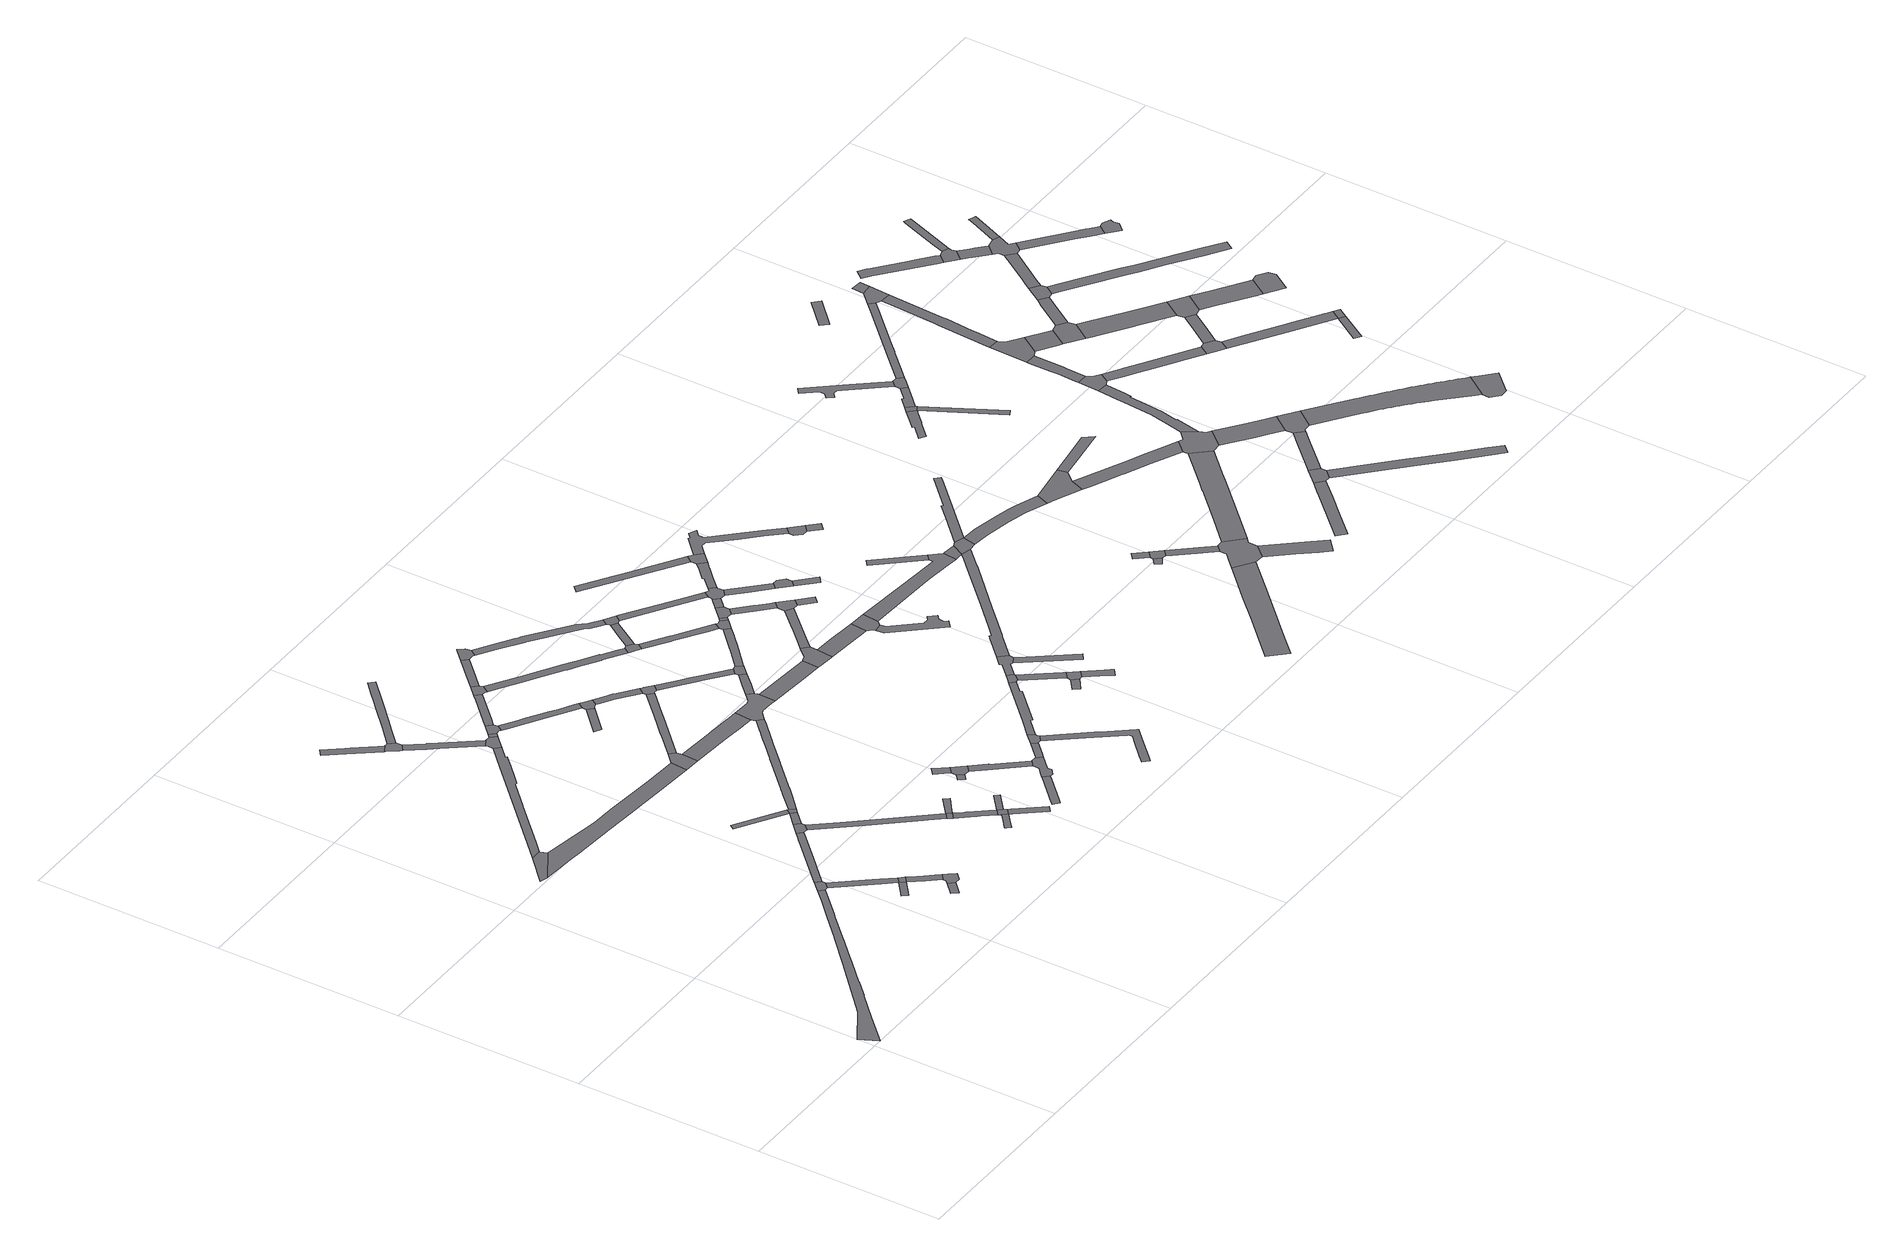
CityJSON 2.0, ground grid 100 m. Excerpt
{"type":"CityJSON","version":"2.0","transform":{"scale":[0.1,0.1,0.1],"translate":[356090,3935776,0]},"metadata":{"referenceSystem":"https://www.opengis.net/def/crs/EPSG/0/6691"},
"CityObjects":{
"road1":{"type":"Road","attributes":{"RoadStructureAttribute.sectionType":"1"},"geometry":[{"type":"MultiSurface","lod":"1","boundaries":[[[0,1,2,3,4,5,6,7,8,9,10,11,12,13,14,15,16,17,18,19,20,21,22]]]}]},
"road2":{"type":"Road","geometry":[{"type":"MultiSurface","lod":"1","boundaries":[[[23,24,25,26,27]]]}]},
"road3":{"type":"Road","geometry":[{"type":"MultiSurface","lod":"1","boundaries":[[[28,29,15,14,30,31,32,33]]]}]},
"road4":{"type":"Road","attributes":{"RoadStructureAttribute.sectionType":"1"},"geometry":[{"type":"MultiSurface","lod":"1","boundaries":[[[34,35,36,37,31,30,38,39,40]]]}]},
"road5":{"type":"Road","geometry":[{"type":"MultiSurface","lod":"1","boundaries":[[[41,42,43,39]]]}]},
"road6":{"type":"Road","geometry":[{"type":"MultiSurface","lod":"1","boundaries":[[[39,43,44,40]]]}]},
"road7":{"type":"Road","geometry":[{"type":"MultiSurface","lod":"1","boundaries":[[[45,46,47,48]]]}]},
"road8":{"type":"Road","attributes":{"RoadStructureAttribute.sectionType":"1"},"geometry":[{"type":"MultiSurface","lod":"1","boundaries":[[[49,50,51,52,53,54,55,56,44,43]]]}]},
"road9":{"type":"Road","attributes":{"RoadStructureAttribute.sectionType":"1"},"geometry":[{"type":"MultiSurface","lod":"1","boundaries":[[[32,57,58,59,60,61,62,63,64,65,33]]]}]},
"road10":{"type":"Road","attributes":{"RoadStructureAttribute.sectionType":"1"},"geometry":[{"type":"MultiSurface","lod":"1","boundaries":[[[66,67,68,69,70,71,72,26,25,73,74,75,76,77,78,79]]]}]},
"road11":{"type":"Road","geometry":[{"type":"MultiSurface","lod":"1","boundaries":[[[80,81,52,51,82,45,48,83,84]]]}]},
"road12":{"type":"Road","attributes":{"RoadStructureAttribute.sectionType":"1"},"geometry":[{"type":"MultiSurface","lod":"1","boundaries":[[[85,86,87,88,89,23,27,90,91,92,93,94,95,96,97,98,99,100]]]}]},
"road13":{"type":"Road","geometry":[{"type":"MultiSurface","lod":"1","boundaries":[[[62,61,101,102,103,104,105]]]}]},
"road14":{"type":"Road","attributes":{"RoadStructureAttribute.sectionType":"1"},"geometry":[{"type":"MultiSurface","lod":"1","boundaries":[[[106,107,108,109]]]}]},
"road15":{"type":"Road","attributes":{"RoadStructureAttribute.sectionType":"1"},"geometry":[{"type":"MultiSurface","lod":"1","boundaries":[[[110,111,112,113,114,115,116,117,118]]]}]},
"road16":{"type":"Road","attributes":{"RoadStructureAttribute.sectionType":"1"},"geometry":[{"type":"MultiSurface","lod":"1","boundaries":[[[105,104,119,109]]]}]},
"road17":{"type":"Road","geometry":[{"type":"MultiSurface","lod":"1","boundaries":[[[120,121,122,113,112,123,124,125]]]}]},
"road18":{"type":"Road","geometry":[{"type":"MultiSurface","lod":"1","boundaries":[[[126,106,109,119,127]]]}]},
"road19":{"type":"Road","attributes":{"RoadStructureAttribute.sectionType":"1"},"geometry":[{"type":"MultiSurface","lod":"1","boundaries":[[[128,129,130,131,132,133,103,102,134,135,136,137,138]]]}]},
"road20":{"type":"Road","attributes":{"RoadStructureAttribute.sectionType":"1"},"geometry":[{"type":"MultiSurface","lod":"1","boundaries":[[[139,140,141,142,143,144,145,120,125]]]}]},
"road21":{"type":"Road","geometry":[{"type":"MultiSurface","lod":"1","boundaries":[[[146,142,141,147,85,100,148,149]]]}]},
"road22":{"type":"Road","geometry":[{"type":"MultiSurface","lod":"1","boundaries":[[[128,138,150,151,152]]]}]},
"road23":{"type":"Road","attributes":{"RoadStructureAttribute.sectionType":"1"},"geometry":[{"type":"MultiSurface","lod":"1","boundaries":[[[153,154,146,149]]]}]},
"road24":{"type":"Road","attributes":{"RoadStructureAttribute.sectionType":"1"},"geometry":[{"type":"MultiSurface","lod":"1","boundaries":[[[155,156,157,158,159,160,152,151,161,162,163,164,165]]]}]},
"road25":{"type":"Road","attributes":{"RoadStructureAttribute.sectionType":"1"},"geometry":[{"type":"MultiSurface","lod":"1","boundaries":[[[166,167,168,169,170,171,172,173,174,175,122,121]]]}]},
"road26":{"type":"Road","geometry":[{"type":"MultiSurface","lod":"1","boundaries":[[[176,177,154,153,178,179,180]]]}]},
"road27":{"type":"Road","geometry":[{"type":"MultiSurface","lod":"1","boundaries":[[[181,182,183,184,185,186,187,188,128,152]]]}]},
"road28":{"type":"Road","geometry":[{"type":"MultiSurface","lod":"1","boundaries":[[[189,66,79,190,191,192]]]}]},
"road29":{"type":"Road","attributes":{"RoadStructureAttribute.sectionType":"1"},"geometry":[{"type":"MultiSurface","lod":"1","boundaries":[[[193,194,195,196,197,198,199,200,201,202,203,204,205,206,207,208,209,198,210,211,212]]]}]},
"road30":{"type":"Road","geometry":[{"type":"MultiSurface","lod":"1","boundaries":[[[213,199,198,197,214,155,165]]]}]},
"road31":{"type":"Road","geometry":[{"type":"MultiSurface","lod":"1","boundaries":[[[214,215,216,155]]]}]},
"road32":{"type":"Road","attributes":{"RoadStructureAttribute.sectionType":"1"},"geometry":[{"type":"MultiSurface","lod":"1","boundaries":[[[217,218,219,220,221,222,223,224,225,226,227,228,229,230,231,232,233,234,235,236,237,238,239,240,241,242,243,244,126,127]]]}]},
"road33":{"type":"Road","attributes":{"RoadStructureAttribute.sectionType":"1"},"geometry":[{"type":"MultiSurface","lod":"1","boundaries":[[[245,246,177,176,247,248,249]]]}]},
"road34":{"type":"Road","attributes":{"RoadStructureAttribute.sectionType":"1"},"geometry":[{"type":"MultiSurface","lod":"1","boundaries":[[[250,251,252,253,254,255,180,179,256,257,258,259,260,261]]]}]},
"road35":{"type":"Road","attributes":{"RoadStructureAttribute.sectionType":"1"},"geometry":[{"type":"MultiSurface","lod":"1","boundaries":[[[262,263,264,265]]]}]},
"road36":{"type":"Road","attributes":{"RoadStructureAttribute.sectionType":"1"},"geometry":[{"type":"MultiSurface","lod":"1","boundaries":[[[266,267,268,269,270,271,272,273,191,190,274,275,276,277,278,279,280,281]]]}]},
"road37":{"type":"Road","geometry":[{"type":"MultiSurface","lod":"1","boundaries":[[[282,283,284,285]]]}]},
"road38":{"type":"Road","attributes":{"RoadStructureAttribute.sectionType":"1"},"geometry":[{"type":"MultiSurface","lod":"1","boundaries":[[[286,287,288,289,290,291,292,293,294]]]}]},
"road39":{"type":"Road","attributes":{"RoadStructureAttribute.sectionType":"1"},"geometry":[{"type":"MultiSurface","lod":"1","boundaries":[[[295,296,297,298,299,300,301,302,303,304,189,192]]]}]},
"road40":{"type":"Road","attributes":{"RoadStructureAttribute.sectionType":"1"},"geometry":[{"type":"MultiSurface","lod":"1","boundaries":[[[305,306,307,308,309,310]]]}]},
"road41":{"type":"Road","geometry":[{"type":"MultiSurface","lod":"1","boundaries":[[[311,312,249,248,313,314,315]]]}]},
"road42":{"type":"Road","geometry":[{"type":"MultiSurface","lod":"1","boundaries":[[[310,309,285,284,316,317]]]}]},
"road43":{"type":"Road","geometry":[{"type":"MultiSurface","lod":"1","boundaries":[[[260,262,265,318,319,320,321,261]]]}]},
"road44":{"type":"Road","attributes":{"RoadStructureAttribute.sectionType":"1"},"geometry":[{"type":"MultiSurface","lod":"1","boundaries":[[[322,323,324,325,326,327,317,316]]]}]},
"road45":{"type":"Road","attributes":{"RoadStructureAttribute.sectionType":"1"},"geometry":[{"type":"MultiSurface","lod":"1","boundaries":[[[328,329,330,312,311,331,332,333,334,335]]]}]},
"road46":{"type":"Road","attributes":{"RoadStructureAttribute.sectionType":"1"},"geometry":[{"type":"MultiSurface","lod":"1","boundaries":[[[336,337,338,339,320,319,340,341,342,343,344]]]}]},
"road47":{"type":"Road","geometry":[{"type":"MultiSurface","lod":"1","boundaries":[[[293,345,346,347,348,349,350,351,352,325,324,353,354,355,294]]]}]},
"road48":{"type":"Road","geometry":[{"type":"MultiSurface","lod":"1","boundaries":[[[300,299,356,357,358,359,360,361,362,336,344]]]}]},
"road49":{"type":"Road","geometry":[{"type":"MultiSurface","lod":"1","boundaries":[[[363,230,229,364,365,366,367,368,369,370,371,372,373,374,375,266,281]]]}]},
"road50":{"type":"Road","geometry":[{"type":"MultiSurface","lod":"1","boundaries":[[[334,376,377,378,379,380,381,335]]]}]},
"road51":{"type":"Road","attributes":{"RoadStructureAttribute.sectionType":"1"},"geometry":[{"type":"MultiSurface","lod":"1","boundaries":[[[314,382,383,384,385,386,387,388,389,390,391,392,393,394,395,396,397,398,399,400,401,402,315]]]}]},
"road52":{"type":"Road","attributes":{"RoadStructureAttribute.sectionType":"1"},"geometry":[{"type":"MultiSurface","lod":"1","boundaries":[[[403,404,405,406,407,351,350]]]}]},
"road53":{"type":"Road","geometry":[{"type":"MultiSurface","lod":"1","boundaries":[[[408,405,404,409,410,411,412]]]}]},
"road54":{"type":"Road","attributes":{"RoadStructureAttribute.sectionType":"1"},"geometry":[{"type":"MultiSurface","lod":"1","boundaries":[[[413,414,415,360,359,416,417,418,419,420]]]}]},
"road55":{"type":"Road","attributes":{"RoadStructureAttribute.sectionType":"1"},"geometry":[{"type":"MultiSurface","lod":"1","boundaries":[[[371,421,422,423,424,372]]]}]},
"road56":{"type":"Road","attributes":{"RoadStructureAttribute.sectionType":"1"},"geometry":[{"type":"MultiSurface","lod":"1","boundaries":[[[409,425,426,427,428,429,430,431,432,433,434,435,436,437,438,439,410]]]}]},
"road57":{"type":"Road","attributes":{"RoadStructureAttribute.sectionType":"1"},"geometry":[{"type":"MultiSurface","lod":"1","boundaries":[[[440,369,368,441,442]]]}]},
"road58":{"type":"Road","attributes":{"RoadStructureAttribute.sectionType":"1"},"geometry":[{"type":"MultiSurface","lod":"1","boundaries":[[[443,444,445,446,447,448,449,450,451,378,377,452,453,454,455,456,457,458,459,460]]]}]},
"road59":{"type":"Road","geometry":[{"type":"MultiSurface","lod":"1","boundaries":[[[419,461,423,422,462,463,420]]]}]},
"road60":{"type":"Road","geometry":[{"type":"MultiSurface","lod":"1","boundaries":[[[464,392,391,465,466,467,468,469]]]}]},
"road61":{"type":"Road","attributes":{"RoadStructureAttribute.sectionType":"1"},"geometry":[{"type":"MultiSurface","lod":"1","boundaries":[[[470,408,412,471,472,473,474,475,476]]]}]},
"road62":{"type":"Road","attributes":{"RoadStructureAttribute.sectionType":"1"},"geometry":[{"type":"MultiSurface","lod":"1","boundaries":[[[477,478,479,480,481,464,469]]]}]},
"road63":{"type":"Road","attributes":{"RoadStructureAttribute.sectionType":"1"},"geometry":[{"type":"MultiSurface","lod":"1","boundaries":[[[482,483,484,485,463,462,486,487,488,489,490,491,492]]]}]},
"road64":{"type":"Road","attributes":{"RoadStructureAttribute.sectionType":"1"},"geometry":[{"type":"MultiSurface","lod":"1","boundaries":[[[493,494,495,496,468,467,497,498,499,500]]]}]},
"road65":{"type":"Road","geometry":[{"type":"MultiSurface","lod":"1","boundaries":[[[501,502,503,504,505,440,442,506,507,508]]]}]},
"road66":{"type":"Road","geometry":[{"type":"MultiSurface","lod":"1","boundaries":[[[443,460,509,480,479,510,511]]]}]},
"road67":{"type":"Road","geometry":[{"type":"MultiSurface","lod":"1","boundaries":[[[475,512,513,514,515,516,517,518,476]]]}]},
"road68":{"type":"Road","geometry":[{"type":"MultiSurface","lod":"1","boundaries":[[[519,520,521,522]]]}]},
"road69":{"type":"Road","geometry":[{"type":"MultiSurface","lod":"1","boundaries":[[[491,523,524,525,526,493,500,492]]]}]},
"road70":{"type":"Road","attributes":{"RoadStructureAttribute.sectionType":"1"},"geometry":[{"type":"MultiSurface","lod":"1","boundaries":[[[527,528,529,515,514]]]}]},
"road71":{"type":"Road","attributes":{"RoadStructureAttribute.sectionType":"1"},"geometry":[{"type":"MultiSurface","lod":"1","boundaries":[[[530,531,532,533,534,501,508]]]}]},
"road72":{"type":"Road","attributes":{"RoadStructureAttribute.sectionType":"1"},"geometry":[{"type":"MultiSurface","lod":"1","boundaries":[[[535,525,524,536]]]}]},
"road73":{"type":"Road","geometry":[{"type":"MultiSurface","lod":"1","boundaries":[[[537,538,539,540,541,542,517,516,543,544,545,546,547,548,549,550]]]}]},
"road74":{"type":"Road","attributes":{"RoadStructureAttribute.sectionType":"1"},"geometry":[{"type":"MultiSurface","lod":"1","boundaries":[[[510,551,552,553,554,555,556,557,558,511]]]}]},
"road75":{"type":"Road","attributes":{"RoadStructureAttribute.sectionType":"1"},"geometry":[{"type":"MultiSurface","lod":"1","boundaries":[[[559,560,561,503,502,562,563,564,565]]]}]},
"road76":{"type":"Road","geometry":[{"type":"MultiSurface","lod":"1","boundaries":[[[566,567,528,527,519,522]]]}]},
"road77":{"type":"Road","geometry":[{"type":"MultiSurface","lod":"1","boundaries":[[[568,569,570,571,572,535,536]]]}]},
"road78":{"type":"Road","attributes":{"RoadStructureAttribute.sectionType":"1"},"geometry":[{"type":"MultiSurface","lod":"1","boundaries":[[[566,573,574,575,576,577,567]]]}]},
"road79":{"type":"Road","attributes":{"RoadStructureAttribute.sectionType":"1"},"geometry":[{"type":"MultiSurface","lod":"1","boundaries":[[[572,571,578,579]]]}]},
"road80":{"type":"Road","attributes":{"RoadStructureAttribute.sectionType":"1"},"geometry":[{"type":"MultiSurface","lod":"1","boundaries":[[[580,581,582,537,550]]]}]},
"road81":{"type":"Road","attributes":{"RoadStructureAttribute.sectionType":"1"},"geometry":[{"type":"MultiSurface","lod":"1","boundaries":[[[569,583,584,585,586,587,588,570]]]}]},
"road82":{"type":"Road","geometry":[{"type":"MultiSurface","lod":"1","boundaries":[[[532,589,590,591,592,593,594,533]]]}]},
"road83":{"type":"Road","geometry":[{"type":"MultiSurface","lod":"1","boundaries":[[[595,555,554,596,579,578,597,598,599,600,601]]]}]},
"road84":{"type":"Road","attributes":{"RoadStructureAttribute.sectionType":"1"},"geometry":[{"type":"MultiSurface","lod":"1","boundaries":[[[602,603,604,605,606,607,608,609,610,611,591,590]]]}]},
"road85":{"type":"Road","geometry":[{"type":"MultiSurface","lod":"1","boundaries":[[[564,612,613,585,584,565]]]}]},
"road86":{"type":"Road","attributes":{"RoadStructureAttribute.sectionType":"1"},"geometry":[{"type":"MultiSurface","lod":"1","boundaries":[[[614,615,616,617,618,619]]]}]},
"road87":{"type":"Road","attributes":{"RoadStructureAttribute.sectionType":"1"},"geometry":[{"type":"MultiSurface","lod":"1","boundaries":[[[620,621,613,612]]]}]},
"road88":{"type":"Road","attributes":{"RoadStructureAttribute.sectionType":"1"},"geometry":[{"type":"MultiSurface","lod":"1","boundaries":[[[622,623,624,625,626,627,598,597]]]}]},
"road89":{"type":"Road","attributes":{"RoadStructureAttribute.sectionType":"1"},"geometry":[{"type":"MultiSurface","lod":"1","boundaries":[[[600,628,629,630,631,632,633,634,635,601]]]}]},
"road90":{"type":"Road","attributes":{"RoadStructureAttribute.sectionType":"1"},"geometry":[{"type":"MultiSurface","lod":"1","boundaries":[[[624,636,637,638,639,625]]]}]},
"road91":{"type":"Road","attributes":{"RoadStructureAttribute.sectionType":"1"},"geometry":[{"type":"MultiSurface","lod":"1","boundaries":[[[640,641,637,636]]]}]},
"road92":{"type":"Road","geometry":[{"type":"MultiSurface","lod":"1","boundaries":[[[642,643,614,619,644,632,631]]]}]},
"road93":{"type":"Road","attributes":{"RoadStructureAttribute.sectionType":"1"},"geometry":[{"type":"MultiSurface","lod":"1","boundaries":[[[645,646,647,648,649,650,651,652,539,538,653,654,655,656,657,658,659,660,661,662]]]}]},
"road94":{"type":"Road","attributes":{"RoadStructureAttribute.sectionType":"1"},"geometry":[{"type":"MultiSurface","lod":"1","boundaries":[[[663,664,665,666,667,668,669,670,593,592,671,672]]]}]},
"road95":{"type":"Road","attributes":{"RoadStructureAttribute.sectionType":"1"},"geometry":[{"type":"MultiSurface","lod":"1","boundaries":[[[673,674,675,676,677,678,679,680,681,682,643,642,683,684,685,686,687]]]}]},
"road96":{"type":"Road","attributes":{"RoadStructureAttribute.sectionType":"1"},"geometry":[{"type":"MultiSurface","lod":"1","boundaries":[[[665,688,689,666]]]}]},
"road97":{"type":"Road","attributes":{"RoadStructureAttribute.sectionType":"1"},"geometry":[{"type":"MultiSurface","lod":"1","boundaries":[[[690,691,692,693,694,695,696,697,698,699,700,701,702]]]}]},
"road98":{"type":"Road","attributes":{"RoadStructureAttribute.sectionType":"1"},"geometry":[{"type":"MultiSurface","lod":"1","boundaries":[[[703,704,673,687,705,706]]]}]},
"road99":{"type":"Road","geometry":[{"type":"MultiSurface","lod":"1","boundaries":[[[707,708,664,663,709,662]]]}]},
"road100":{"type":"Road","attributes":{"RoadStructureAttribute.sectionType":"1"},"geometry":[{"type":"MultiSurface","lod":"1","boundaries":[[[710,711,704,703]]]}]},
"road101":{"type":"Road","geometry":[{"type":"MultiSurface","lod":"1","boundaries":[[[712,707,662,661,713,714]]]}]},
"road102":{"type":"Road","geometry":[{"type":"MultiSurface","lod":"1","boundaries":[[[715,716,717,718]]]}]},
"road103":{"type":"Road","attributes":{"RoadStructureAttribute.sectionType":"1"},"geometry":[{"type":"MultiSurface","lod":"1","boundaries":[[[719,720,721,722]]]}]},
"road104":{"type":"Road","geometry":[{"type":"MultiSurface","lod":"1","boundaries":[[[723,722,721,715,718,724]]]}]},
"road105":{"type":"Road","attributes":{"RoadStructureAttribute.sectionType":"1"},"geometry":[{"type":"MultiSurface","lod":"1","boundaries":[[[713,725,726,727,728,729,730,731,732,733,734,735,736,714]]]}]},
"road106":{"type":"Road","attributes":{"RoadStructureAttribute.sectionType":"1"},"geometry":[{"type":"MultiSurface","lod":"1","boundaries":[[[737,738,723,724,739,740]]]}]},
"road107":{"type":"Road","attributes":{"RoadStructureAttribute.sectionType":"1"},"geometry":[{"type":"MultiSurface","lod":"1","boundaries":[[[741,742,743,744,745,746,747,712,714]]]}]},
"road108":{"type":"Road","geometry":[{"type":"MultiSurface","lod":"1","boundaries":[[[748,749,695,694,750,751,752,753,754,737,740]]]}]},
"road109":{"type":"Road","attributes":{"RoadStructureAttribute.sectionType":"1"},"geometry":[{"type":"MultiSurface","lod":"1","boundaries":[[[755,756,757,758,759,760,751,750]]]}]},
"road110":{"type":"Road","geometry":[{"type":"MultiSurface","lod":"1","boundaries":[[[761,762,763,731,730,764,765,766,767,768]]]}]},
"road111":{"type":"Road","attributes":{"RoadStructureAttribute.sectionType":"1"},"geometry":[{"type":"MultiSurface","lod":"1","boundaries":[[[769,770,771,772,773,774,754,753,775,776,777,778,779,780,781,782]]]}]},
"road112":{"type":"Road","attributes":{"RoadStructureAttribute.sectionType":"1"},"geometry":[{"type":"MultiSurface","lod":"1","boundaries":[[[783,784,785,786,787,788,789,790,791,792]]]}]},
"road113":{"type":"Road","attributes":{"RoadStructureAttribute.sectionType":"1"},"geometry":[{"type":"MultiSurface","lod":"1","boundaries":[[[793,794,795,796,797,798,799,800,801,802,803,768,767]]]}]},
"road114":{"type":"Road","attributes":{"RoadStructureAttribute.sectionType":"1"},"geometry":[{"type":"MultiSurface","lod":"1","boundaries":[[[761,804,805,806,807,762]]]}]},
"road115":{"type":"Road","attributes":{"RoadStructureAttribute.sectionType":"1"},"geometry":[{"type":"MultiSurface","lod":"1","boundaries":[[[808,809,810,811,812,813,814,815,816,817,818,819,808,820,821,822,823,824]]]}]},
"road116":{"type":"Road","geometry":[{"type":"MultiSurface","lod":"1","boundaries":[[[825,826,809,808,824]]]}]},
"road117":{"type":"Road","geometry":[{"type":"MultiSurface","lod":"1","boundaries":[[[827,828,787,786,829,830,831,832]]]}]},
"road118":{"type":"Road","attributes":{"RoadStructureAttribute.sectionType":"1"},"geometry":[{"type":"MultiSurface","lod":"1","boundaries":[[[833,834,835,836,837,838,839,840,841,842,843,844,845,846]]]}]},
"road119":{"type":"Road","attributes":{"RoadStructureAttribute.sectionType":"1"},"geometry":[{"type":"MultiSurface","lod":"1","boundaries":[[[847,848,849,826,825,850,851,852]]]}]},
"road120":{"type":"Road","geometry":[{"type":"MultiSurface","lod":"1","boundaries":[[[781,853,854,855,856,857,858,800,799,782]]]}]},
"road121":{"type":"Road","geometry":[{"type":"MultiSurface","lod":"1","boundaries":[[[859,833,846,852,851,860,861]]]}]},
"road122":{"type":"Road","attributes":{"RoadStructureAttribute.sectionType":"1"},"geometry":[{"type":"MultiSurface","lod":"1","boundaries":[[[862,863,864,865,866,867,827,832]]]}]},
"road123":{"type":"Road","attributes":{"RoadStructureAttribute.sectionType":"1"},"geometry":[{"type":"MultiSurface","lod":"1","boundaries":[[[868,869,870,871,872,873,874,875,876,877,878,879,880,830,829]]]}]},
"road124":{"type":"Road","attributes":{"RoadStructureAttribute.sectionType":"1"},"geometry":[{"type":"MultiSurface","lod":"1","boundaries":[[[881,882,854,853,883,884,885,886,887]]]}]},
"road125":{"type":"Road","attributes":{"RoadStructureAttribute.sectionType":"1"},"geometry":[{"type":"MultiSurface","lod":"1","boundaries":[[[856,888,889,890,891,892,893,894,895,896,897,898,899,900,901,902,903,857]]]}]},
"road126":{"type":"Road","geometry":[{"type":"MultiSurface","lod":"1","boundaries":[[[887,886,865,864,904,905,906]]]}]},
"road127":{"type":"Road","geometry":[{"type":"MultiSurface","lod":"1","boundaries":[[[907,908,909,895,894,910,911]]]}]},
"road128":{"type":"Road","attributes":{"RoadStructureAttribute.sectionType":"1"},"geometry":[{"type":"MultiSurface","lod":"1","boundaries":[[[912,913,914,915,909,908,916,917,918,919,920]]]}]},
"road129":{"type":"Road","attributes":{"RoadStructureAttribute.sectionType":"1"},"geometry":[{"type":"MultiSurface","lod":"1","boundaries":[[[921,922,923,924,925,926,927,928,929,930,931,932,859,861]]]}]},
"road130":{"type":"Road","geometry":[{"type":"MultiSurface","lod":"1","boundaries":[[[933,934,935,936,920,919,937,938]]]}]},
"road131":{"type":"Road","attributes":{"RoadStructureAttribute.sectionType":"1"},"geometry":[{"type":"MultiSurface","lod":"1","boundaries":[[[939,940,941,942]]]}]},
"road132":{"type":"Road","attributes":{"RoadStructureAttribute.sectionType":"1"},"geometry":[{"type":"MultiSurface","lod":"1","boundaries":[[[943,944,945,946,947,948,949,950,951,952,953,954,955,911,910]]]}]},
"road133":{"type":"Road","attributes":{"RoadStructureAttribute.sectionType":"1"},"geometry":[{"type":"MultiSurface","lod":"1","boundaries":[[[905,956,957,958,959,960,961,962,963,964,965,966,967,968,969,970,971,972,973,974,975,976,977,978,979,980,981,982,983,984,985,986,987,988,989,990,991,992,993,994,995,996,997,998,999,1000,1001,1002,1003,1004,1005,1006,1007,906]]]}]},
"road134":{"type":"Road","attributes":{"RoadStructureAttribute.sectionType":"1"},"geometry":[{"type":"MultiSurface","lod":"1","boundaries":[[[937,1008,1009,1010,1011,938]]]}]},
"road135":{"type":"Road","attributes":{"RoadStructureAttribute.sectionType":"1"},"geometry":[{"type":"MultiSurface","lod":"1","boundaries":[[[1012,1013,1014,1015,935,934,1016,1017,1018,1019,1020,1021]]]}]},
"road136":{"type":"Road","geometry":[{"type":"MultiSurface","lod":"1","boundaries":[[[1022,1023,1024,1025,1010,1009]]]}]},
"road137":{"type":"Road","geometry":[{"type":"MultiSurface","lod":"1","boundaries":[[[1020,1026,1027,1028,1029,928,927,1021]]]}]},
"road138":{"type":"Road","geometry":[{"type":"MultiSurface","lod":"1","boundaries":[[[1030,1031,949,948,1032,1033,1034]]]}]},
"road139":{"type":"Road","attributes":{"RoadStructureAttribute.sectionType":"1"},"geometry":[{"type":"MultiSurface","lod":"1","boundaries":[[[1035,1028,1027,1036]]]}]},
"road140":{"type":"Road","attributes":{"RoadStructureAttribute.sectionType":"1"},"geometry":[{"type":"MultiSurface","lod":"1","boundaries":[[[1037,1038,1039,1025,1024,1040,1041]]]}]},
"road141":{"type":"Road","geometry":[{"type":"MultiSurface","lod":"1","boundaries":[[[1042,1043,1044,1045,1046,977,976,1047]]]}]},
"road142":{"type":"Road","attributes":{"RoadStructureAttribute.sectionType":"1"},"geometry":[{"type":"MultiSurface","lod":"1","boundaries":[[[1022,1048,1049,1050,1051,1052,1053,1054,1055,1056,1023]]]}]},
"road143":{"type":"Road","attributes":{"RoadStructureAttribute.sectionType":"1"},"geometry":[{"type":"MultiSurface","lod":"1","boundaries":[[[1057,1031,1030,1058,1059,1060]]]}]},
"road144":{"type":"Road","geometry":[{"type":"MultiSurface","lod":"1","boundaries":[[[1061,1062,1063,1064,1065,1037,1041]]]}]},
"road145":{"type":"Road","attributes":{"RoadStructureAttribute.sectionType":"1"},"geometry":[{"type":"MultiSurface","lod":"1","boundaries":[[[1066,1067,1068,1069,1070,1071,1072,1073,1074,1075,1076,1077]]]}]},
"road146":{"type":"Road","attributes":{"RoadStructureAttribute.sectionType":"1"},"geometry":[{"type":"MultiSurface","lod":"1","boundaries":[[[1078,1079,1080,1081,1082,1083,1084,1034,1033,1085,1086,1087,1088,1089,1090]]]}]},
"road147":{"type":"Road","geometry":[{"type":"MultiSurface","lod":"1","boundaries":[[[1060,1059,1091,1092,1053,1052]]]}]},
"road148":{"type":"Road","attributes":{"RoadStructureAttribute.sectionType":"1"},"geometry":[{"type":"MultiSurface","lod":"1","boundaries":[[[1093,1094,1095,1090]]]}]},
"road149":{"type":"Road","attributes":{"RoadStructureAttribute.sectionType":"1"},"geometry":[{"type":"MultiSurface","lod":"1","boundaries":[[[1063,1096,1097,1098,1099,1100,1101,1102,1103,1104,1064]]]}]},
"road150":{"type":"Road","geometry":[{"type":"MultiSurface","lod":"1","boundaries":[[[1105,1106,1107,1108,1070,1069,1109]]]}]},
"road151":{"type":"Road","attributes":{"RoadStructureAttribute.sectionType":"1"},"geometry":[{"type":"MultiSurface","lod":"1","boundaries":[[[1110,1111,1112,1113,1114,1115,1116,1105,1109]]]}]},
"road152":{"type":"Road","attributes":{"RoadStructureAttribute.sectionType":"1"},"geometry":[{"type":"MultiSurface","lod":"1","boundaries":[[[1117,1118,1119,1120,1121,1122,1123,1124,1092,1091]]]}]},
"road153":{"type":"Road","geometry":[{"type":"MultiSurface","lod":"1","boundaries":[[[1095,1125,1078,1090]]]}]},
"road154":{"type":"Road","geometry":[{"type":"MultiSurface","lod":"1","boundaries":[[[1099,1126,1127,1128,1129,1130,1113,1112,1131,1100]]]}]},
"road155":{"type":"Road","attributes":{"RoadStructureAttribute.sectionType":"1"},"geometry":[{"type":"MultiSurface","lod":"1","boundaries":[[[1107,1132,1133,1134,1135,1136,1137,1108]]]}]},
"road156":{"type":"Road","attributes":{"RoadStructureAttribute.sectionType":"1"},"geometry":[{"type":"MultiSurface","lod":"1","boundaries":[[[1138,1139,1140,1141,1142,1143,1062,1061,1144,1145,1146,1147,1148,1149,1150]]]}]},
"road157":{"type":"Road","geometry":[{"type":"MultiSurface","lod":"1","boundaries":[[[1151,1152,1121,1120,1153,1154]]]}]},
"road158":{"type":"Road","attributes":{"RoadStructureAttribute.sectionType":"1"},"geometry":[{"type":"MultiSurface","lod":"1","boundaries":[[[1155,1156,1157,1158,1130,1129]]]}]},
"road159":{"type":"Road","attributes":{"RoadStructureAttribute.sectionType":"1"},"geometry":[{"type":"MultiSurface","lod":"1","boundaries":[[[1126,1159,1160,1161,1162,1163,1164,1165,1166,1167,1168,1169,1127]]]}]},
"road160":{"type":"Road","geometry":[{"type":"MultiSurface","lod":"1","boundaries":[[[1170,1164,1163,1171,1172,1173,1174,1175,1176,1177]]]}]}
},
"vertices":[
[52,1,0],[182,132,0],[314,262,0],[315,260,0],[361,306,0],[394,338,0],[392,339,0],[508,455,0],[561,507,0],[626,572,0],[648,595,0],[771,717,0],[785,730,0],[786,729,0],[925,868,0],[898,894,0],[844,837,0],[746,743,0],[632,630,0],[631,629,0],[477,484,0],[187,215,0],[3,99,0],
[400,2154,0],[264,2025,0],[303,2012,0],[472,2118,0],[459,2156,0],
[936,933,0],[904,900,0],[945,870,0],[973,899,0],[974,919,0],[949,945,0],
[1138,701,0],[1116,728,0],[1054,802,0],[1014,851,0],[1107,676,0],[1160,613,0],[1190,638,0],
[1077,544,0],[1098,518,0],[1182,586,0],
[1213,611,0],
[1276,418,0],[1217,361,0],[1244,331,0],[1304,389,0],
[1239,516,0],[1276,472,0],[1292,452,0],[1323,477,0],[1312,491,0],[1304,501,0],[1271,541,0],[1226,595,0],
[1113,1056,0],[1127,1070,0],[1251,1196,0],[1252,1196,0],[1258,1202,0],[1233,1228,0],[1208,1204,0],[1197,1193,0],[1169,1165,0],
[1389,2022,0],[1292,2029,0],[1196,2035,0],[954,2056,0],[926,2059,0],[798,2067,0],[499,2114,0],[483,1999,0],[556,1993,0],[787,1977,0],[897,1968,0],[1186,1945,0],[1333,1935,0],[1383,1931,0],
[1356,439,0],[1342,455,0],[1291,432,0],[1334,388,0],[1371,422,0],
[1036,2783,0],[929,2677,0],[867,2616,0],[698,2449,0],[520,2273,0],[512,2208,0],[727,2421,0],[729,2423,0],[852,2544,0],[861,2539,0],[904,2582,0],[964,2641,0],[1006,2683,0],[1015,2692,0],[1006,2697,0],[1064,2755,0],
[1280,1201,0],[1283,1198,0],[1309,1229,0],[1311,1251,0],[1285,1278,0],
[1366,1366,0],[1120,1520,0],[1104,1495,0],[1350,1340,0],
[654,3305,0],[656,3302,0],[741,3197,0],[781,3220,0],[761,3245,0],[680,3346,0],[664,3365,0],[589,3459,0],[554,3431,0],
[1375,1313,0],
[829,3158,0],[827,3190,0],[800,3219,0],[745,3192,0],[785,3141,0],[794,3130,0],
[1373,1361,0],[1396,1332,0],
[1742,726,0],[1672,809,0],[1548,952,0],[1492,1017,0],[1419,1101,0],[1333,1201,0],[1461,990,0],[1533,908,0],[1642,783,0],[1655,768,0],[1711,700,0],
[863,3041,0],[901,2993,0],[1032,2826,0],[1072,2849,0],[937,3021,0],[902,3065,0],[900,3067,0],
[1101,2847,0],[1040,2817,0],[1112,2801,0],[1130,2819,0],
[1721,688,0],[1731,676,0],[1762,702,0],
[1147,2836,0],[1119,2864,0],
[1895,541,0],[1830,620,0],[1804,652,0],[1802,654,0],[1797,659,0],[1769,693,0],[1799,595,0],[1801,592,0],[1803,590,0],[1814,577,0],[1864,516,0],
[907,3265,0],[921,3278,0],[1041,3392,0],[1094,3442,0],[1188,3533,0],[1161,3561,0],[1100,3503,0],[1051,3457,0],[1013,3421,0],[894,3306,0],
[1195,2884,0],[1167,2912,0],[1167,2838,0],[1179,2830,0],[1200,2864,0],
[1783,718,0],[1803,733,0],[1805,735,0],[1856,775,0],[1833,802,0],[1805,778,0],[1803,777,0],[1774,752,0],
[1442,2074,0],[1470,1926,0],[1476,2016,0],[1470,2046,0],
[2053,351,0],[2009,404,0],[1939,488,0],[1932,496,0],[1928,502,0],[1897,476,0],[1877,501,0],[1862,489,0],[1838,469,0],[1801,438,0],[1799,436,0],[1795,432,0],[1799,428,0],[1801,425,0],[1816,407,0],[1847,434,0],[1892,472,0],[1908,463,0],[1909,462,0],[2023,325,0],
[1874,504,0],[1915,518,0],
[2006,594,0],[1987,616,0],
[1473,1406,0],[1507,1438,0],[1524,1455,0],[1534,1465,0],[1662,1593,0],[1666,1596,0],[1773,1702,0],[1802,1731,0],[1808,1737,0],[1814,1743,0],[1817,1745,0],[1890,1818,0],[1916,1844,0],[1888,1872,0],[1862,1846,0],[1829,1814,0],[1817,1802,0],[1815,1800,0],[1780,1765,0],[1745,1730,0],[1671,1658,0],[1666,1653,0],[1638,1625,0],[1517,1504,0],[1496,1484,0],[1490,1478,0],[1479,1467,0],[1459,1448,0],
[1319,3062,0],[1196,2941,0],[1224,2912,0],[1374,3061,0],[1345,3089,0],
[1538,2653,0],[1466,2697,0],[1419,2727,0],[1397,2741,0],[1323,2787,0],[1289,2808,0],[1204,2814,0],[1376,2707,0],[1438,2668,0],[1517,2619,0],[1533,2608,0],[1555,2642,0],
[1536,2588,0],[1403,2461,0],[1441,2440,0],[1564,2559,0],
[1886,1987,0],[1819,1992,0],[1817,1992,0],[1774,1995,0],[1688,2001,0],[1684,2001,0],[1680,2002,0],[1515,2014,0],[1504,1923,0],[1683,1912,0],[1684,1912,0],[1816,1901,0],[1818,1901,0],[1825,1900,0],[1856,1898,0],[1880,1896,0],
[1998,825,0],[2024,795,0],[2054,820,0],[2028,850,0],
[2230,505,0],[2189,465,0],[2085,361,0],[2074,349,0],[2102,321,0],[2121,340,0],[2240,458,0],[2258,477,0],[2231,506,0],
[1601,2176,0],[1641,2216,0],[1673,2247,0],[1701,2275,0],[1814,2388,0],[1786,2416,0],[1663,2293,0],[1613,2245,0],[1561,2193,0],[1551,2183,0],
[2039,939,0],[2008,976,0],[1974,946,0],[2007,908,0],[2030,880,0],[2064,910,0],
[1422,3109,0],[1393,3138,0],[1394,3057,0],[1403,3052,0],[1427,3090,0],
[2084,818,0],[2118,847,0],
[1572,2568,0],[1592,2571,0],[1614,2605,0],[1591,2619,0],
[2140,752,0],[2141,753,0],[2282,589,0],[2314,616,0],[2183,769,0],[2184,770,0],
[1491,3237,0],[1482,3228,0],[1408,3153,0],[1424,3112,0],[1513,3201,0],[1521,3208,0],[1575,3264,0],[1547,3293,0],
[1810,2468,0],[1709,2545,0],[1703,2550,0],[1678,2565,0],[1603,2564,0],[1658,2530,0],[1671,2522,0],[1681,2516,0],[1785,2436,0],
[2275,475,0],[2305,500,0],[2305,501,0],[2305,504,0],[2306,524,0],[2370,588,0],[2345,614,0],[2344,615,0],[2284,585,0],[2283,555,0],[2250,524,0],
[1821,2394,0],[1822,2394,0],[1824,2394,0],[1841,2394,0],[1867,2425,0],[1825,2457,0],[1823,2458,0],
[1884,1884,0],[1955,1882,0],[1965,1886,0],[1974,1889,0],[2027,1885,0],[2067,1882,0],[2074,1973,0],[2072,1980,0],[2066,1996,0],[2037,2025,0],[1999,1987,0],[1980,1980,0],[1887,1987,0],
[1606,3264,0],[1615,3258,0],[1640,3295,0],[1637,3324,0],[1609,3354,0],[1601,3346,0],
[1464,3014,0],[1568,2949,0],[1605,2925,0],[1748,2836,0],[1754,2832,0],[1827,2787,0],[1829,2785,0],[1904,2738,0],[1906,2741,0],[2021,2667,0],[2042,2701,0],[2013,2719,0],[1936,2769,0],[1937,2771,0],[1829,2838,0],[1827,2839,0],[1809,2851,0],[1778,2871,0],[1622,2968,0],[1592,2987,0],[1435,3085,0],
[2390,607,0],[2452,669,0],[2427,695,0],[2364,633,0],[2349,617,0],
[2477,745,0],[2470,668,0],[2502,694,0],[2497,700,0],[2499,715,0],
[2045,2288,0],[2013,2313,0],[1954,2357,0],[1923,2331,0],[1996,2275,0],[2021,2256,0],[2149,2158,0],[2178,2186,0],
[2119,2049,0],[2178,2110,0],[2150,2138,0],[2090,2078,0],
[2490,644,0],[2627,474,0],[2727,351,0],[2732,345,0],[2731,325,0],[2704,298,0],[2620,215,0],[2585,180,0],[2613,152,0],[2639,177,0],[2737,275,0],[2795,332,0],[2790,338,0],[2704,444,0],[2666,492,0],
[2408,1947,0],[2287,1865,0],[2401,1856,0],
[2178,2910,0],[2115,2951,0],[2079,2992,0],[1998,3052,0],[1862,3152,0],[1843,3164,0],[1833,3170,0],[1831,3172,0],[1727,3239,0],[1710,3196,0],[1831,3118,0],[1833,3117,0],[1836,3115,0],[1882,3081,0],[2068,2944,0],[2087,2922,0],[2125,2897,0],[2157,2877,0],
[2149,2156,0],[2224,2156,0],[2198,2188,0],
[2062,2704,0],[2028,2662,0],[2048,2649,0],[2080,2629,0],[2102,2663,0],[2096,2682,0],
[2558,824,0],[2582,798,0],[2590,788,0],[2756,953,0],[2749,962,0],[2804,1016,0],[2778,1042,0],
[2150,2766,0],[2186,2823,0],[2195,2835,0],[2160,2855,0],[2117,2789,0],
[2382,2362,0],[2322,2303,0],[2288,2271,0],[2199,2189,0],[2228,2161,0],[2318,2244,0],[2349,2273,0],[2390,2313,0],[2400,2323,0],[2444,2367,0],[2416,2395,0],
[2434,2449,0],[2362,2495,0],[2243,2572,0],[2239,2574,0],[2206,2548,0],[2217,2541,0],[2370,2442,0],[2412,2415,0],
[2516,1938,0],[2518,1978,0],[2485,2010,0],[2436,1958,0],[2412,1949,0],[2411,1855,0],[2504,1848,0],[2509,1848,0],
[2161,2857,0],[2214,2840,0],[2236,2873,0],
[2806,1016,0],[2811,1021,0],[2818,1019,0],[2849,1051,0],[2849,1058,0],[2822,1085,0],[2799,1062,0],
[2957,813,0],[2896,765,0],[2919,734,0],[2984,782,0],
[2489,2411,0],[2493,2415,0],[2465,2444,0],[2445,2441,0],
[2960,836,0],[2994,864,0],[2988,872,0],
[2703,1831,0],[2728,1829,0],[2768,1827,0],[2776,1916,0],[2615,1930,0],
[2479,2458,0],[2507,2429,0],
[2961,1136,0],[2964,1158,0],[2922,1201,0],[2879,1159,0],[2887,1150,0],[2869,1132,0],[2855,1064,0],[2909,1118,0],[2912,1120,0],[2915,1116,0],[2918,1112,0],[2920,1114,0],[2921,1116,0],[2923,1113,0],
[2228,2831,0],[2402,2719,0],[2460,2682,0],[2597,2595,0],[2618,2628,0],[2507,2700,0],[2424,2753,0],[2251,2864,0],
[2599,2129,0],[2588,2117,0],[2516,2042,0],[2546,2008,0],[2621,2087,0],[2735,2208,0],[2698,2234,0],
[3002,782,0],[3037,811,0],
[2537,2429,0],[2539,2428,0],[2570,2460,0],[2570,2490,0],[2542,2519,0],
[3081,681,0],[3099,657,0],[3138,687,0],[3126,701,0],[3109,721,0],
[2620,2540,0],[2591,2568,0],
[3124,851,0],[3160,878,0],[3001,1085,0],
[2626,2343,0],[2697,2274,0],[2729,2307,0],[2711,2324,0],[2660,2373,0],[2655,2378,0],
[2791,1807,0],[2794,1791,0],[2843,1800,0],[2863,1823,0],[2870,1909,0],[2818,1913,0],
[2639,2615,0],[2597,2574,0],[2649,2535,0],[2683,2565,0],[2680,2595,0],[2683,2602,0],[2655,2631,0],
[2802,1748,0],[3006,1513,0],[3044,1546,0],[3028,1564,0],[3030,1594,0],[3052,1612,0],[3019,1650,0],[2997,1632,0],[2967,1634,0],[2849,1770,0],
[2765,2208,0],[2797,2241,0],
[2815,2851,0],[2536,3033,0],[2503,3054,0],[2332,3166,0],[2298,3134,0],[2790,2814,0],
[2834,2142,0],[2867,2173,0],
[2730,2456,0],[2742,2445,0],[2823,2366,0],[2853,2397,0],[2840,2412,0],[2776,2475,0],
[2742,2661,0],[2792,2711,0],[2794,2714,0],[2826,2745,0],[2791,2781,0],[2759,2749,0],[2706,2696,0],[2714,2690,0],
[2886,2305,0],[2917,2337,0],[2917,2367,0],[2883,2397,0],
[2979,2214,0],[3013,2243,0],
[2879,2796,0],[2844,2832,0],[2790,2809,0],
[3498,1756,0],[3435,1692,0],[3225,1483,0],[3112,1372,0],[3059,1320,0],[3052,1314,0],[3045,1322,0],[3034,1312,0],[3075,1268,0],[3081,1274,0],[3144,1336,0],[3247,1437,0],[3411,1600,0],[3469,1657,0],[3502,1690,0],[3576,1766,0],[3573,1770,0],[3522,1781,0],
[3477,1784,0],[3484,1858,0],[3435,1913,0],[3405,1887,0],[3403,1864,0],[3274,1875,0],[3214,1880,0],[3209,1881,0],[3267,1803,0],[3397,1791,0],
[3260,2585,0],[3179,2669,0],[3095,2756,0],[2985,2869,0],[2985,2883,0],[2985,2899,0],[3014,2927,0],[2976,2946,0],[2948,2919,0],[2940,2925,0],[2923,2839,0],[2953,2838,0],[3061,2726,0],[3147,2638,0],[3228,2554,0],
[3243,2132,0],[3213,2106,0],
[3760,136,0],[3834,211,0],[3897,275,0],[4036,415,0],[4214,595,0],[4115,665,0],[4076,626,0],[3951,500,0],[3815,361,0],[3783,329,0],[3675,220,0],[3605,150,0],[3690,65,0],
[3288,2491,0],[3321,2522,0],[3227,2524,0],[3258,2491,0],
[3559,1851,0],[3494,1857,0],[3497,1783,0],
[3343,2435,0],[3375,2467,0],
[3587,1862,0],[3622,1774,0],[3639,1845,0],
[3977,1010,0],[3945,984,0],[3966,953,0],[4008,980,0],
[3958,1122,0],[3924,1092,0],[3979,1029,0],[4013,1060,0],
[4061,1005,0],[4028,976,0],
[3719,1764,0],[3861,1738,0],[3907,1727,0],[3921,1723,0],[3969,1712,0],[4082,1668,0],[4108,1737,0],[3991,1781,0],[3944,1794,0],[3919,1799,0],[3877,1810,0],[3728,1838,0],
[4227,815,0],[4188,859,0],[4126,862,0],[4195,782,0],
[3820,2026,0],[3977,2183,0],[3988,2194,0],[3962,2220,0],[3805,2063,0],[3797,2071,0],[3731,2006,0],
[4194,744,0],[4160,710,0],[4266,593,0],[4327,659,0],[4329,710,0],[4350,730,0],[4265,815,0],
[4369,472,0],[4440,388,0],[4483,338,0],[4551,397,0],[4492,466,0],[4438,530,0],
[4341,1719,0],[4333,1773,0],[4211,1753,0],[4127,1651,0],[4183,1625,0],[4237,1601,0],[4264,1589,0],[4292,1664,0],
[4604,1157,0],[4597,1149,0],[4561,1114,0],[4562,1113,0],[4395,944,0],[4304,854,0],[4466,846,0],[4481,861,0],[4647,1029,0],[4684,1067,0],[4725,1109,0],[4735,1119,0],[4854,1239,0],[4775,1330,0],
[4753,477,0],[4846,574,0],[4891,621,0],[4937,670,0],[4893,711,0],[4848,663,0],[4821,635,0],[4709,518,0],[4591,395,0],[4635,354,0],
[4301,1572,0],[4375,1538,0],[4452,1503,0],[4466,1497,0],[4476,1492,0],[4612,1430,0],[4769,1358,0],[4830,1420,0],[4755,1454,0],[4646,1502,0],[4556,1543,0],
[4423,1731,0],[4654,1766,0],[4611,1815,0],[4423,1786,0],
[4376,2579,0],[4340,2615,0],[4310,2585,0],[4260,2535,0],[4251,2526,0],[4259,2517,0],[4193,2451,0],[4225,2431,0],[4295,2501,0],[4303,2509,0],[4304,2507,0],[4356,2560,0],[4398,2537,0],[4581,2196,0],[4611,2213,0],[4454,2507,0],[4406,2596,0],
[4401,2605,0],[4366,2640,0],
[4964,785,0],[4938,758,0],[4967,670,0],[5009,714,0],[5008,731,0],[5008,744,0],
[4510,2801,0],[4380,2956,0],[4224,3143,0],[4193,3118,0],[4257,3042,0],[4255,3012,0],[4231,2989,0],[4248,2970,0],[4258,2960,0],[4267,2968,0],[4280,2980,0],[4310,2978,0],[4323,2962,0],[4483,2771,0],
[4445,2704,0],[4422,2680,0],[4414,2689,0],[4472,2676,0],[4509,2714,0],[4482,2741,0],
[4904,1243,0],[4982,1334,0],[4962,1349,0],[4948,1386,0],[4900,1452,0],[4855,1409,0],
[4540,2800,0],[4540,2745,0],[4567,2773,0],
[5029,766,0],[5167,911,0],[5219,964,0],[5175,1006,0],[5124,952,0],[4985,808,0],
[5111,532,0],[5258,390,0],[5285,365,0],[5399,256,0],[5542,120,0],[5585,79,0],[5627,122,0],[5586,161,0],[5570,177,0],[5442,299,0],[5327,409,0],[5297,438,0],[5153,576,0],
[5203,1172,0],[5123,1230,0],[4929,1224,0],[5052,1133,0],[5101,1098,0],[5172,1046,0],[5243,1143,0],
[4975,1521,0],[4969,1523,0],[4989,1614,0],[5007,1803,0],[5013,1800,0],[5017,1840,0],[5028,1947,0],[4968,1951,0],[4956,1842,0],[4956,1835,0],[4958,1835,0],[4956,1815,0],[4955,1800,0],[4940,1638,0],[4922,1560,0],[4921,1554,0],
[5227,973,0],[5267,976,0],[5340,1072,0],
[5047,2037,0],[5033,2064,0],[4973,2066,0],[5054,1961,0],[5086,2012,0],
[4978,2342,0],[4978,2225,0],[4978,2183,0],[4973,2083,0],[5038,2176,0],[5038,2181,0],[5038,2192,0],[5038,2355,0],[4978,2355,0],
[4589,2795,0],[4613,2819,0],[4708,2915,0],[4714,2921,0],[4763,2971,0],[4953,3163,0],[4995,3206,0],[4968,3233,0],[4925,3189,0],[4734,2996,0],[4665,2926,0],[4562,2822,0],
[5062,2527,0],[5044,2562,0],[4984,2566,0],[4983,2553,0],[5071,2373,0],[5140,2474,0],
[4700,3331,0],[4734,3295,0],[4871,3427,0],[4836,3462,0],
[5131,1913,0],[5183,1879,0],[5233,1848,0],[5352,1772,0],[5375,1758,0],[5489,1687,0],[5520,1737,0],[5384,1823,0],[5361,1838,0],[5259,1902,0],[5217,1929,0],[5186,1949,0],[5172,1958,0],
[5460,835,0],[5497,807,0],[5502,804,0],[5518,792,0],[5534,780,0],[5550,768,0],[5566,755,0],[5581,743,0],[5597,730,0],[5612,717,0],[5627,704,0],[5643,691,0],[5657,678,0],[5672,664,0],[5687,651,0],[5702,637,0],[5716,623,0],[5731,610,0],[5749,591,0],[5876,464,0],[5911,429,0],[5999,551,0],[5984,565,0],[5968,578,0],[5953,592,0],[5938,606,0],[5923,619,0],[5907,633,0],[5892,646,0],[5876,660,0],[5861,673,0],[5845,686,0],[5829,699,0],[5814,712,0],[5798,726,0],[5782,739,0],[5766,752,0],[5750,764,0],[5734,777,0],[5718,790,0],[5700,802,0],[5686,815,0],[5670,828,0],[5653,840,0],[5646,846,0],[5637,853,0],[5621,865,0],[5604,877,0],[5588,889,0],[5572,902,0],[5568,904,0],[5457,986,0],
[5172,2306,0],[5191,2293,0],[5259,2393,0],[5241,2405,0],
[5008,2932,0],[5006,2891,0],[5004,2861,0],[4992,2693,0],[5052,2689,0],[5053,2711,0],[5065,2858,0],[5066,2884,0],[5082,3188,0],[5022,3191,0],
[5287,2228,0],[5356,2328,0],[5348,2367,0],[5298,2401,0],
[5083,3207,0],[5090,3301,0],[5029,3295,0],[5019,3285,0],
[5601,1711,0],[5550,1743,0],[5522,1666,0],[5575,1632,0],[5607,1682,0],
[5034,3361,0],[5094,3356,0],
[5422,2583,0],[5394,2543,0],[5306,2412,0],[5443,2509,0],[5471,2550,0],
[5955,348,0],[5995,349,0],[6097,458,0],[6017,534,0],[6014,537,0],[5911,389,0],
[5316,2208,0],[5338,2193,0],[5491,2090,0],[5504,2081,0],[5670,1970,0],[5736,2069,0],[5638,2136,0],[5571,2181,0],[5405,2293,0],
[5618,1843,0],[5668,1810,0],[5727,1898,0],[5677,1931,0],
[5501,2555,0],[5535,2605,0],[5529,2635,0],[5479,2668,0],[5457,2636,0],
[5165,3338,0],[5320,3213,0],[5422,3129,0],[5439,3115,0],[5478,3160,0],[5461,3175,0],[5373,3248,0],[5356,3261,0],[5216,3375,0],[5200,3387,0],[5160,3415,0],[5121,3369,0],
[6090,1375,0],[6069,1389,0],[6059,1395,0],[6010,1426,0],[5913,1488,0],[5891,1502,0],[5722,1609,0],[5690,1558,0],[5836,1465,0],[5860,1450,0],[5978,1375,0],[6027,1344,0],[6058,1324,0],
[5766,1906,0],[5833,2004,0],
[5963,1175,0],[5996,1152,0],[6092,1303,0],
[5556,2675,0],[5573,2700,0],[5668,2840,0],[5684,2865,0],[5640,2907,0],[5618,2875,0],[5560,2788,0],[5520,2729,0],[5506,2709,0],
[5546,3114,0],[5542,3140,0],[5547,3155,0],[5509,3168,0],[5500,3061,0],
[5541,3026,0],[5544,3023,0],[5615,2957,0],[5663,3008,0],[5613,3054,0],[5605,3061,0],[5586,3078,0],
[5836,1858,0],[5986,1757,0],[6002,1746,0],[6034,1725,0],[6100,1824,0],[6068,1845,0],[5903,1957,0],[5901,1958,0],
[6124,1354,0],
[5714,2870,0],[5751,2916,0],[5723,2939,0],[5750,3003,0],[5713,3019,0],[5637,2937,0],
[5570,3222,0],[5642,3418,0],[5648,3433,0],[5611,3448,0],[5604,3430,0],[5532,3235,0],
[6292,2093,0],[6180,2169,0],[6014,2281,0],[5898,2359,0],[5848,2393,0],[5683,2505,0],[5539,2530,0],[5649,2456,0],[5815,2343,0],[5869,2307,0],[5980,2232,0],[6146,2119,0],[6259,2044,0],
[6191,1798,0],[6141,1832,0],[6131,1659,0],[6198,1758,0],
[5829,3187,0],[5817,3192,0],[5792,3203,0],[5777,3168,0],
[5829,2778,0],[5927,2700,0],[5972,2663,0],[5983,2655,0],[6040,2607,0],[6077,2655,0],[6027,2696,0],[6021,2701,0],[5975,2738,0],[5965,2746,0],[5830,2854,0],
[6099,2660,0],[6052,2597,0],[6084,2570,0],[6104,2551,0],[6145,2595,0],[6139,2625,0],[6147,2642,0],[6106,2661,0]
]}
